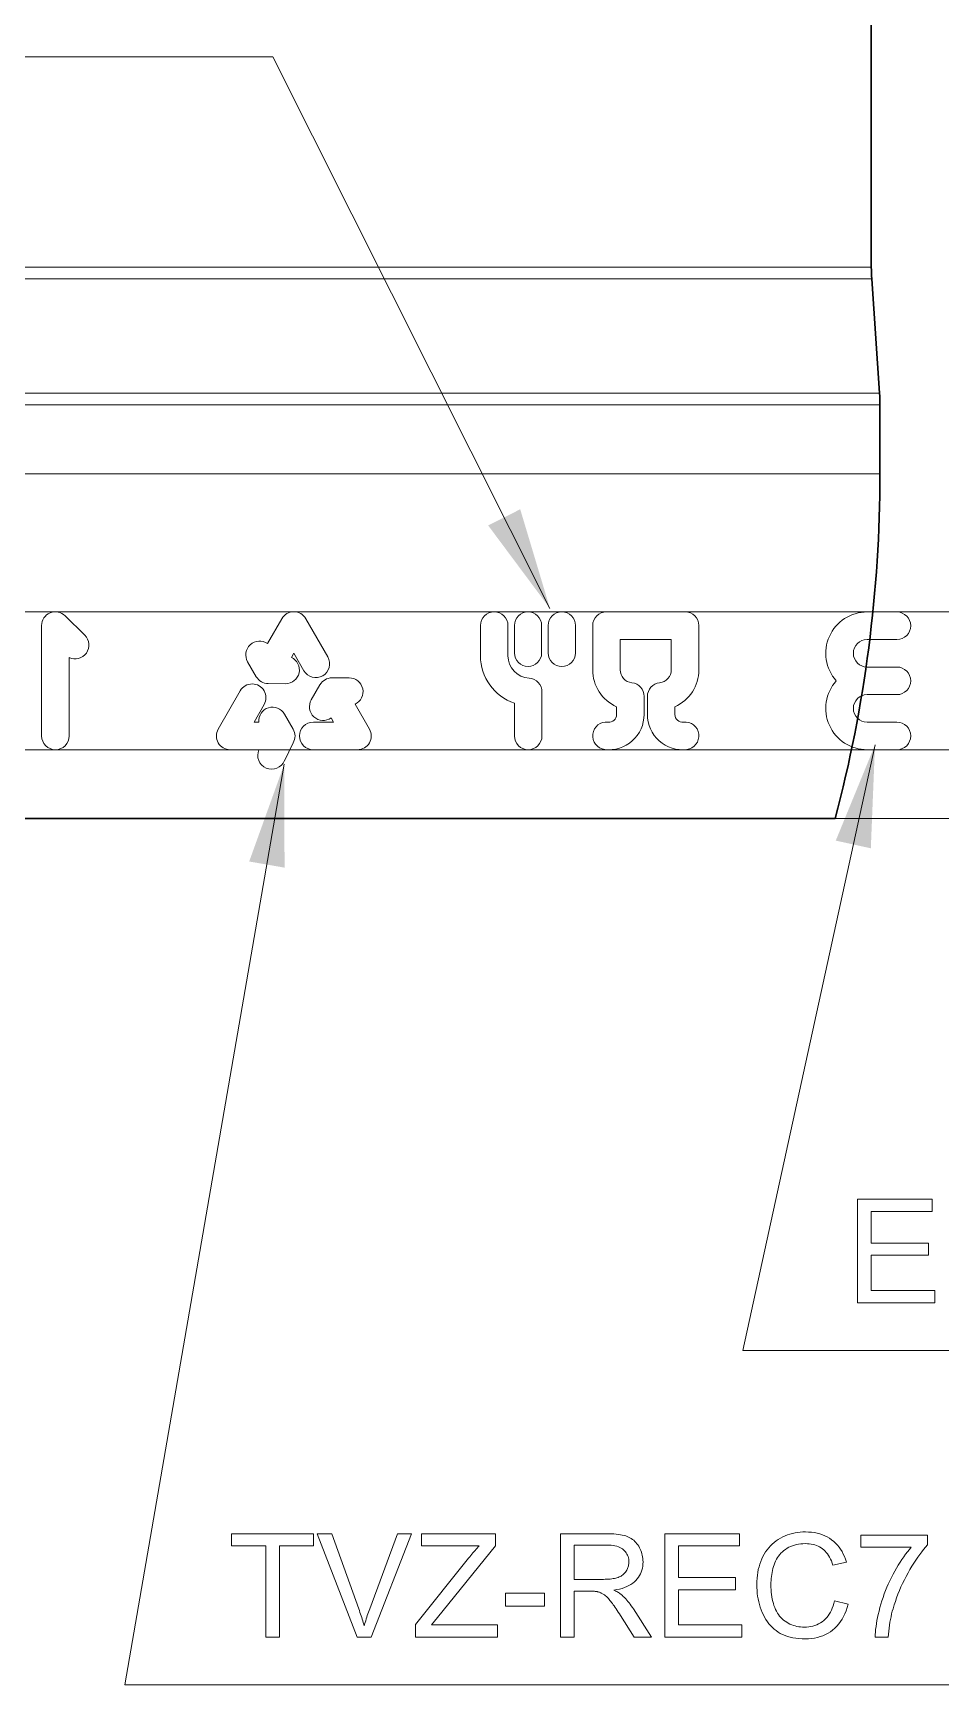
# Model space of a CAD drawing. Extents: x 0 to 419, y 0 to 420.
# Drawn here: x 239.39 to 265.75, y 107.56 to 155.47 of the extents above; entities that cross this region are included whole.
import ezdxf

# ---------------------------------------------------------------- set-up
doc = ezdxf.new("R2010")
doc.units = 0

msp = doc.modelspace()

# ---------------------------------------------------------------- linework, layer by layer
at = {"color": 7, "lineweight": 30}
for p, q in [((263.726, 148.685), (263.726, 182.354)), ((262.676, 132.685), (196.926, 132.685))]:
    msp.add_line(p, q, dxfattribs=at)
at = {"color": 7, "lineweight": 13}
for p, q in [((259.573, 148.685), (195.876, 148.685)), ((259.583, 148.344), (195.864, 148.344)), ((259.782, 145.025), (195.638, 145.025)), ((259.792, 144.685), (195.626, 144.685)), ((259.792, 142.685), (195.626, 142.685)), ((200.499, 138.685), (266.116, 138.685)), ((191.372, 134.685), (266.186, 134.685))]:
    msp.add_line(p, q, dxfattribs=at)
at = {"color": 7, "lineweight": 13, "ltscale": 0.103825}
msp.add_line((263.726, 148.685), (259.573, 148.685), dxfattribs=at)
at = {"color": 7, "lineweight": 13, "ltscale": 0.103861}
msp.add_line((263.738, 148.344), (259.583, 148.344), dxfattribs=at)
at = {"color": 7, "lineweight": 30, "ltscale": 0.083151}
msp.add_line((263.738, 148.344), (263.964, 145.025), dxfattribs=at)
at = {"color": 7, "lineweight": 13, "ltscale": 0.104555}
msp.add_line((263.964, 145.025), (259.782, 145.025), dxfattribs=at)
at = {"color": 7, "lineweight": 13, "ltscale": 0.10459}
for p, q in [((263.976, 144.685), (259.792, 144.685)), ((263.976, 142.685), (259.792, 142.685))]:
    msp.add_line(p, q, dxfattribs=at)
at = {"color": 7, "lineweight": 30, "ltscale": 0.05}
msp.add_line((263.976, 142.685), (263.976, 144.685), dxfattribs=at)
at = {"color": 7, "lineweight": 13, "ltscale": 0.020099}
msp.add_line((240.324, 138.569), (240.896, 138.005), dxfattribs=at)
at = {"color": 7, "lineweight": 13, "ltscale": 0.028535}
for p in [(256.038, 138.685), (258.32, 138.685)]:
    msp.add_line(p, (257.179, 138.685), dxfattribs=at)
at = {"color": 7, "lineweight": 13, "ltscale": 0.021677}
for p, q in [((264.47, 138.681), (263.603, 138.681)), ((264.47, 137.881), (263.603, 137.881)), ((263.603, 137.083), (264.47, 137.083)), ((263.603, 136.283), (264.47, 136.283)), ((264.47, 135.485), (263.603, 135.485)), ((264.47, 134.685), (263.603, 134.685))]:
    msp.add_line(p, q, dxfattribs=at)
at = {"color": 7, "lineweight": 13, "ltscale": 0.08}
msp.add_line((239.643, 135.085), (239.643, 138.285), dxfattribs=at)
at = {"color": 7, "lineweight": 13, "ltscale": 0.020837}
for p, q in [((246.616, 138.485), (246.2, 137.763)), ((249.157, 135.285), (248.74, 136.006)), ((245.115, 134.685), (245.949, 134.685))]:
    msp.add_line(p, q, dxfattribs=at)
at = {"color": 7, "lineweight": 13, "ltscale": 0.032004}
for p, q in [((247.309, 138.485), (247.949, 137.376)), ((244.769, 135.285), (245.409, 136.393)), ((248.81, 134.685), (247.53, 134.685))]:
    msp.add_line(p, q, dxfattribs=at)
at = {"color": 7, "lineweight": 13, "ltscale": 0.021862}
for p, q in [((252.38, 137.41), (252.38, 138.285)), ((253.18, 137.41), (253.18, 138.285))]:
    msp.add_line(p, q, dxfattribs=at)
at = {"color": 7, "lineweight": 13, "ltscale": 0.019932}
for p, q in [((253.365, 137.492), (253.365, 138.289)), ((254.156, 137.492), (254.156, 138.289)), ((254.347, 137.492), (254.347, 138.289)), ((255.138, 137.492), (255.138, 138.289))]:
    msp.add_line(p, q, dxfattribs=at)
at = {"color": 7, "lineweight": 13, "ltscale": 0.03201}
for p, q in [((255.638, 137.004), (255.638, 138.285)), ((258.72, 137.004), (258.72, 138.285))]:
    msp.add_line(p, q, dxfattribs=at)
at = {"color": 7, "lineweight": 13, "ltscale": 0.02201}
for p, q in [((256.438, 137.004), (256.438, 137.885)), ((257.92, 137.004), (257.92, 137.885))]:
    msp.add_line(p, q, dxfattribs=at)
at = {"color": 7, "lineweight": 13, "ltscale": 0.03707}
msp.add_line((256.438, 137.885), (257.92, 137.885), dxfattribs=at)
at = {"color": 7, "lineweight": 13, "ltscale": 0.056864}
msp.add_line((240.443, 135.085), (240.443, 137.359), dxfattribs=at)
at = {"color": 7, "lineweight": 13, "ltscale": 0.012577}
for p, q in [((245.875, 136.8), (245.623, 137.235)), ((246.221, 136.601), (246.724, 136.6)), ((247.723, 136.569), (247.471, 136.134)), ((248.068, 136.769), (248.571, 136.769)), ((246.945, 135.284), (246.694, 135.72))]:
    msp.add_line(p, q, dxfattribs=at)
at = {"color": 7, "lineweight": 13, "ltscale": 0.003517}
for p, q in [((246.963, 137.485), (246.892, 137.363)), ((245.808, 135.485), (245.949, 135.485)), ((248.118, 135.485), (248.047, 135.606))]:
    msp.add_line(p, q, dxfattribs=at)
at = {"color": 7, "lineweight": 13, "ltscale": 0.014683}
for p, q in [((247.256, 136.976), (246.963, 137.485)), ((245.808, 135.485), (246.102, 135.993)), ((248.118, 135.485), (247.53, 135.485))]:
    msp.add_line(p, q, dxfattribs=at)
at = {"color": 7, "lineweight": 13, "ltscale": 0.031869}
msp.add_line((254.167, 136.359), (254.167, 135.085), dxfattribs=at)
at = {"color": 7, "lineweight": 13, "ltscale": 0.013121}
for p, q in [((257.131, 136.229), (257.131, 135.704)), ((257.227, 136.229), (257.227, 135.704))]:
    msp.add_line(p, q, dxfattribs=at)
at = {"color": 7, "lineweight": 13, "ltscale": 0.023735}
msp.add_line((253.367, 136.034), (253.367, 135.085), dxfattribs=at)
at = {"color": 7, "lineweight": 13, "ltscale": 0.005629}
for p, q in [((256.331, 135.929), (256.331, 135.704)), ((258.027, 135.929), (258.027, 135.704))]:
    msp.add_line(p, q, dxfattribs=at)
at = {"color": 7, "lineweight": 13, "ltscale": 0.014383}
msp.add_line((246.945, 134.885), (246.694, 134.367), dxfattribs=at)
at = {"color": 5, "lineweight": 13, "ltscale": 0.30128}
msp.add_line((262.676, 132.685), (274.727, 132.685), dxfattribs=at)
at = {"color": 7, "lineweight": 13}
for points in [[(254.397, 138.785), (246.355, 154.78), (218.836, 154.78)], [(263.833, 134.823), (259.995, 117.255), (276.741, 117.255)], [(246.685, 134.264), (242.06, 107.555), (274.401, 107.555)]]:
    msp.add_lwpolyline(points, dxfattribs=at)
for points in [[(263.327, 118.643), (263.327, 121.643), (265.496, 121.643), (265.496, 121.289), (263.724, 121.289), (263.724, 120.371), (265.383, 120.371), (265.383, 120.019), (263.724, 120.019), (263.724, 118.997), (265.565, 118.997), (265.565, 118.643)], [(246.146, 108.944), (246.146, 111.589), (245.158, 111.589), (245.158, 111.944), (247.536, 111.944), (247.536, 111.589), (246.543, 111.589), (246.543, 108.944)], [(248.801, 108.944), (247.638, 111.944), (248.068, 111.944), (248.848, 109.764), (248.866, 109.712), (248.884, 109.661), (248.901, 109.61), (248.918, 109.56), (248.934, 109.51), (248.95, 109.462), (248.964, 109.413), (248.979, 109.366), (248.992, 109.319), (249.005, 109.273), (249.019, 109.322), (249.034, 109.371), (249.049, 109.42), (249.064, 109.469), (249.08, 109.519), (249.097, 109.568), (249.114, 109.617), (249.131, 109.666), (249.149, 109.715), (249.167, 109.764), (249.977, 111.944), (250.382, 111.944), (249.208, 108.944)], [(250.499, 108.944), (250.499, 109.312), (252.036, 111.233), (252.068, 111.274), (252.101, 111.313), (252.133, 111.351), (252.164, 111.389), (252.195, 111.425), (252.226, 111.46), (252.257, 111.494), (252.287, 111.527), (252.317, 111.559), (252.347, 111.589), (250.673, 111.589), (250.673, 111.944), (252.822, 111.944), (252.822, 111.589), (251.137, 109.508), (250.955, 109.298), (252.871, 109.298), (252.871, 108.944)], [(254.7, 108.944), (254.7, 111.944), (256.03, 111.944), (256.109, 111.943), (256.183, 111.94), (256.254, 111.936), (256.32, 111.931), (256.383, 111.923), (256.442, 111.914), (256.498, 111.904), (256.549, 111.892), (256.597, 111.878), (256.64, 111.863), (256.681, 111.845), (256.72, 111.825), (256.758, 111.803), (256.794, 111.778), (256.828, 111.751), (256.861, 111.721), (256.891, 111.689), (256.921, 111.654), (256.948, 111.617), (256.974, 111.577), (256.997, 111.536), (257.019, 111.494), (257.037, 111.451), (257.054, 111.407), (257.067, 111.362), (257.079, 111.316), (257.087, 111.27), (257.094, 111.222), (257.097, 111.174), (257.099, 111.125), (257.097, 111.062), (257.09, 111.001), (257.08, 110.942), (257.066, 110.886), (257.047, 110.831), (257.024, 110.778), (256.997, 110.727), (256.966, 110.678), (256.931, 110.632), (256.892, 110.587), (256.848, 110.545), (256.8, 110.506), (256.748, 110.47), (256.691, 110.437), (256.629, 110.408), (256.563, 110.381), (256.492, 110.358), (256.417, 110.339), (256.338, 110.322), (256.253, 110.308), (256.284, 110.293), (256.313, 110.278), (256.341, 110.263), (256.367, 110.248), (256.392, 110.233), (256.415, 110.218), (256.437, 110.203), (256.457, 110.189), (256.476, 110.174), (256.493, 110.159), (256.527, 110.126), (256.562, 110.092), (256.596, 110.056), (256.629, 110.019), (256.662, 109.979), (256.695, 109.939), (256.727, 109.896), (256.759, 109.853), (256.791, 109.807), (256.822, 109.76), (257.344, 108.944), (256.845, 108.944), (256.448, 109.568), (256.414, 109.62), (256.381, 109.671), (256.349, 109.718), (256.319, 109.763), (256.289, 109.806), (256.261, 109.846), (256.234, 109.884), (256.209, 109.919), (256.185, 109.951), (256.161, 109.981), (256.139, 110.009), (256.117, 110.035), (256.096, 110.059), (256.075, 110.082), (256.055, 110.103), (256.035, 110.122), (256.015, 110.139), (255.996, 110.155), (255.978, 110.169), (255.96, 110.182), (255.942, 110.193), (255.924, 110.203), (255.906, 110.213), (255.888, 110.222), (255.87, 110.23), (255.852, 110.238), (255.834, 110.245), (255.815, 110.251), (255.797, 110.257), (255.779, 110.261), (255.764, 110.264), (255.748, 110.267), (255.73, 110.269), (255.711, 110.271), (255.69, 110.272), (255.667, 110.273), (255.642, 110.274), (255.616, 110.275), (255.588, 110.276), (255.558, 110.276), (255.097, 110.276), (255.097, 108.944)], [(257.729, 108.944), (257.729, 111.944), (259.898, 111.944), (259.898, 111.589), (258.126, 111.589), (258.126, 110.671), (259.786, 110.671), (259.786, 110.319), (258.126, 110.319), (258.126, 109.298), (259.968, 109.298), (259.968, 108.944)], [(262.657, 109.995), (263.054, 109.895), (263.027, 109.8), (262.996, 109.709), (262.961, 109.623), (262.922, 109.541), (262.879, 109.464), (262.832, 109.392), (262.781, 109.324), (262.726, 109.261), (262.667, 109.203), (262.604, 109.149), (262.538, 109.1), (262.469, 109.057), (262.397, 109.018), (262.322, 108.985), (262.244, 108.957), (262.163, 108.933), (262.08, 108.915), (261.993, 108.903), (261.904, 108.895), (261.811, 108.892), (261.716, 108.894), (261.625, 108.9), (261.537, 108.91), (261.452, 108.924), (261.372, 108.942), (261.295, 108.963), (261.221, 108.989), (261.151, 109.019), (261.085, 109.052), (261.023, 109.09), (260.963, 109.131), (260.907, 109.176), (260.853, 109.224), (260.803, 109.276), (260.755, 109.332), (260.71, 109.391), (260.668, 109.453), (260.629, 109.519), (260.593, 109.589), (260.56, 109.662), (260.53, 109.737), (260.503, 109.814), (260.479, 109.891), (260.459, 109.97), (260.441, 110.05), (260.427, 110.131), (260.416, 110.213), (260.408, 110.296), (260.403, 110.381), (260.401, 110.466), (260.403, 110.559), (260.409, 110.649), (260.418, 110.736), (260.43, 110.822), (260.446, 110.905), (260.466, 110.985), (260.489, 111.063), (260.516, 111.139), (260.547, 111.213), (260.581, 111.284), (260.618, 111.352), (260.658, 111.416), (260.702, 111.478), (260.748, 111.536), (260.797, 111.591), (260.85, 111.642), (260.905, 111.69), (260.964, 111.734), (261.026, 111.776), (261.09, 111.814), (261.157, 111.848), (261.225, 111.879), (261.294, 111.906), (261.365, 111.929), (261.437, 111.949), (261.511, 111.966), (261.585, 111.978), (261.661, 111.987), (261.739, 111.993), (261.818, 111.995), (261.906, 111.992), (261.992, 111.986), (262.075, 111.974), (262.155, 111.958), (262.232, 111.937), (262.306, 111.912), (262.378, 111.882), (262.446, 111.848), (262.512, 111.809), (262.575, 111.765), (262.634, 111.718), (262.69, 111.666), (262.742, 111.611), (262.791, 111.552), (262.835, 111.49), (262.876, 111.423), (262.913, 111.353), (262.947, 111.28), (262.976, 111.202), (263.002, 111.121), (262.612, 111.029), (262.59, 111.092), (262.566, 111.153), (262.54, 111.209), (262.513, 111.262), (262.484, 111.312), (262.452, 111.358), (262.419, 111.4), (262.384, 111.439), (262.347, 111.474), (262.309, 111.506), (262.268, 111.534), (262.225, 111.559), (262.18, 111.582), (262.134, 111.601), (262.085, 111.618), (262.034, 111.631), (261.981, 111.642), (261.926, 111.649), (261.869, 111.653), (261.809, 111.655), (261.741, 111.653), (261.676, 111.648), (261.612, 111.64), (261.551, 111.628), (261.492, 111.614), (261.435, 111.595), (261.381, 111.574), (261.329, 111.549), (261.279, 111.521), (261.231, 111.489), (261.186, 111.455), (261.144, 111.418), (261.104, 111.38), (261.068, 111.338), (261.034, 111.295), (261.002, 111.249), (260.974, 111.201), (260.948, 111.151), (260.925, 111.099), (260.905, 111.044), (260.887, 110.988), (260.871, 110.932), (260.857, 110.875), (260.845, 110.818), (260.834, 110.76), (260.826, 110.703), (260.819, 110.645), (260.815, 110.586), (260.812, 110.527), (260.811, 110.468), (260.812, 110.393), (260.815, 110.319), (260.821, 110.247), (260.829, 110.177), (260.839, 110.11), (260.851, 110.044), (260.865, 109.98), (260.882, 109.918), (260.901, 109.858), (260.922, 109.8), (260.946, 109.744), (260.972, 109.692), (261, 109.642), (261.031, 109.595), (261.065, 109.551), (261.101, 109.509), (261.139, 109.471), (261.18, 109.436), (261.223, 109.403), (261.269, 109.373), (261.317, 109.346), (261.365, 109.322), (261.414, 109.301), (261.464, 109.283), (261.514, 109.267), (261.566, 109.255), (261.618, 109.245), (261.671, 109.238), (261.724, 109.233), (261.779, 109.232), (261.844, 109.234), (261.908, 109.24), (261.97, 109.249), (262.029, 109.263), (262.087, 109.28), (262.142, 109.301), (262.196, 109.326), (262.247, 109.355), (262.296, 109.388), (262.344, 109.424), (262.388, 109.465), (262.43, 109.509), (262.469, 109.557), (262.505, 109.608), (262.537, 109.663), (262.567, 109.722), (262.594, 109.785), (262.618, 109.851), (262.639, 109.922)], [(263.418, 111.551), (263.418, 111.905), (265.36, 111.905), (265.36, 111.618), (265.303, 111.555), (265.245, 111.488), (265.188, 111.417), (265.132, 111.342), (265.075, 111.263), (265.018, 111.18), (264.961, 111.093), (264.905, 111.002), (264.848, 110.907), (264.792, 110.808), (264.737, 110.706), (264.685, 110.604), (264.635, 110.502), (264.587, 110.399), (264.543, 110.295), (264.5, 110.191), (264.461, 110.086), (264.424, 109.981), (264.389, 109.875), (264.357, 109.768), (264.336, 109.692), (264.316, 109.615), (264.298, 109.536), (264.282, 109.456), (264.267, 109.374), (264.253, 109.291), (264.242, 109.206), (264.231, 109.12), (264.223, 109.032), (264.216, 108.944), (263.837, 108.944), (263.84, 109.016), (263.845, 109.091), (263.852, 109.169), (263.863, 109.25), (263.875, 109.334), (263.89, 109.421), (263.908, 109.511), (263.928, 109.604), (263.951, 109.7), (263.977, 109.799), (264.004, 109.899), (264.034, 109.998), (264.067, 110.096), (264.101, 110.194), (264.138, 110.291), (264.178, 110.388), (264.219, 110.483), (264.263, 110.578), (264.31, 110.672), (264.358, 110.766), (264.408, 110.857), (264.459, 110.946), (264.51, 111.032), (264.562, 111.115), (264.615, 111.195), (264.668, 111.272), (264.722, 111.346), (264.776, 111.417), (264.831, 111.485), (264.887, 111.551)], [(255.097, 110.619), (255.951, 110.619), (256.004, 110.62), (256.055, 110.622), (256.103, 110.625), (256.149, 110.629), (256.193, 110.634), (256.234, 110.64), (256.273, 110.647), (256.31, 110.656), (256.344, 110.665), (256.376, 110.676), (256.406, 110.688), (256.435, 110.701), (256.462, 110.716), (256.487, 110.732), (256.511, 110.749), (256.534, 110.768), (256.555, 110.788), (256.575, 110.809), (256.593, 110.832), (256.61, 110.856), (256.625, 110.881), (256.638, 110.906), (256.65, 110.932), (256.661, 110.958), (256.669, 110.985), (256.677, 111.012), (256.682, 111.04), (256.686, 111.068), (256.689, 111.096), (256.689, 111.125), (256.688, 111.167), (256.683, 111.207), (256.675, 111.246), (256.665, 111.283), (256.651, 111.319), (256.634, 111.353), (256.614, 111.386), (256.59, 111.417), (256.564, 111.447), (256.535, 111.475), (256.502, 111.501), (256.466, 111.524), (256.426, 111.545), (256.383, 111.563), (256.336, 111.578), (256.285, 111.59), (256.231, 111.6), (256.173, 111.607), (256.112, 111.611), (256.047, 111.612), (255.097, 111.612)], [(253.108, 109.844), (253.108, 110.214), (254.24, 110.214), (254.24, 109.844)]]:
    msp.add_lwpolyline(points, close=True, dxfattribs=at)
at = {"color": 7, "lineweight": 30}
for centre, radius, start, end in [((268.726, 148.685), 5, 180.0001, 183.9088), ((258.976, 144.685), 5, 0.0001, 3.9088), ((224.864, 142.685), 39.112, 345.1862, 360)]:
    msp.add_arc(centre, radius, start, end, dxfattribs=at)
at = {"color": 7, "lineweight": 13}
for centre, radius, start, end in [((240.043, 138.285), 0.4, 45.3984, 180), ((246.963, 138.285), 0.4, 30, 150), ((252.78, 138.285), 0.4, 0, 180), ((253.761, 138.289), 0.395, 0, 180), ((254.742, 138.289), 0.395, 0, 180), ((256.038, 138.285), 0.4, 90, 180), ((258.32, 138.285), 0.4, 0, 90), ((263.603, 137.482), 1.199, 90, 221.7884), ((264.47, 138.28), 0.4, 270, 90), ((240.615, 137.72), 0.4, 244.4641, 45.3984), ((245.969, 137.436), 0.4, 54.8233, 210.0928), ((263.603, 137.482), 0.399, 90, 270), ((246.725, 137), 0.4, 269.9072, 65.1767), ((247.603, 137.176), 0.4, 210, 30), ((253.832, 137.41), 1.453, 180, 251.3009), ((253.832, 137.41), 0.653, 180, 266.4184), ((253.761, 137.492), 0.395, 180, 360), ((254.742, 137.492), 0.395, 180, 360), ((264.47, 136.683), 0.4, 270, 90), ((245.755, 136.193), 0.4, 330, 150), ((246.221, 137.001), 0.4, 210.0928, 269.9072), ((248.069, 136.369), 0.4, 90.0928, 149.9072), ((248.572, 136.369), 0.4, 294.8233, 90.0928), ((253.767, 136.359), 0.4, 0, 86.4184), ((256.818, 137.004), 1.18, 180, 245.6287), ((256.818, 137.004), 0.38, 180, 263.6016), ((256.731, 136.229), 0.4, 0, 83.6016), ((257.627, 136.229), 0.4, 96.3984, 180), ((257.54, 137.004), 0.38, 276.3984, 360), ((257.54, 137.004), 1.18, 294.3713, 360), ((263.603, 135.884), 1.199, 138.2116, 270), ((247.817, 135.933), 0.4, 149.9072, 305.1767), ((263.603, 135.884), 0.399, 90, 270), ((246.347, 135.521), 0.4, 29.9072, 185.1767), ((256.111, 135.704), 1.02, 263.193, 360), ((256.111, 135.704), 0.22, 263.193, 360), ((258.247, 135.704), 1.02, 180, 276.807), ((258.247, 135.704), 0.22, 180, 276.807), ((245.115, 135.085), 0.4, 150, 270), ((246.598, 135.085), 0.4, 330.0928, 29.9072), ((247.53, 135.085), 0.4, 90, 270), ((248.81, 135.085), 0.4, 270, 30), ((256.038, 135.089), 0.4, 83.193, 263.193), ((258.32, 135.089), 0.4, 276.807, 96.807), ((264.47, 135.085), 0.4, 270, 90), ((240.043, 135.085), 0.4, 180, 360), ((246.321, 134.526), 0.405, 156.9395, 336.9395), ((253.767, 135.085), 0.4, 180, 360)]:
    msp.add_arc(centre, radius, start, end, dxfattribs=at)
for points in [[(252.604, 141.191), (254.397, 138.785), (253.535, 141.659)], [(263.712, 131.825), (263.833, 134.823), (262.694, 132.048)], [(246.694, 131.264), (246.685, 134.264), (245.668, 131.442)]]:
    msp.add_solid(points, dxfattribs=at)

doc.saveas('drawing.dxf')
